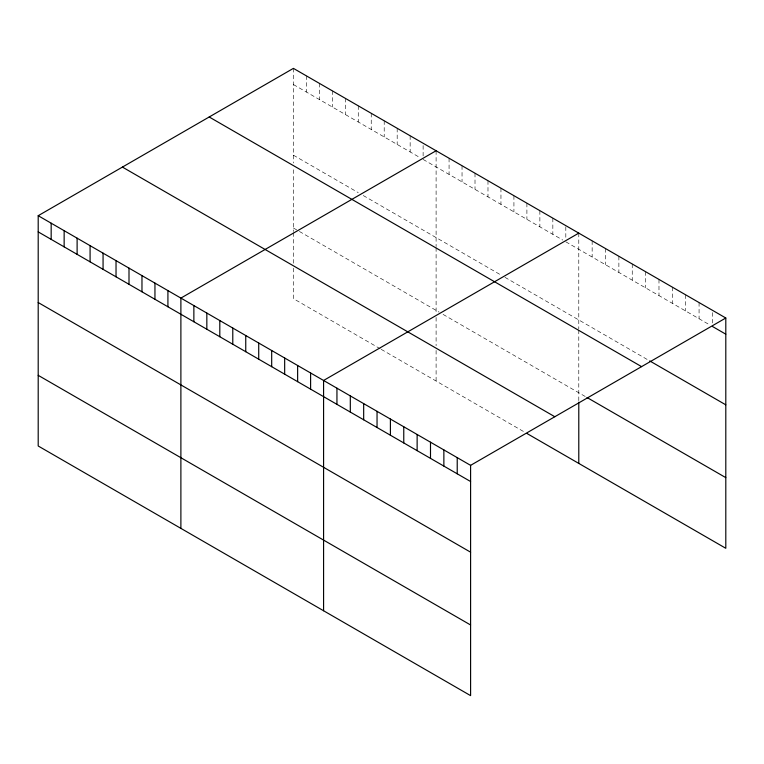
<?xml version="1.0" encoding="UTF-8"?>
<svg xmlns="http://www.w3.org/2000/svg" width="764" height="764" viewBox="0 0 764 764"><rect width="100%" height="100%" fill="white"/><g stroke="black" fill="none" stroke-linecap="round" stroke-linejoin="round"><path stroke-width="0.57" stroke-dasharray="3.82 2.86" d="M293.405 84.537L420.133 157.699M423.122 159.428L562.82 240.087M565.818 241.816L709.355 324.681M293.405 155.197L358.268 192.643M363.253 195.527L500.955 275.021M504.947 277.332L648.693 360.322M293.405 227.997L298.399 230.871M299.392 231.454L439.09 312.104M443.082 314.405L585.978 396.908M380.214 348.766L293.405 298.648L293.405 268.03M381.217 349.349L524.906 432.3M712.44 312.6L712.44 323M699.07 302.573L699.07 318.75M685.709 294.856L685.709 311.034M672.339 287.14L672.339 303.318M658.979 279.423L658.979 295.601M645.609 271.707L645.609 287.885M632.248 263.991L632.248 280.168M618.878 256.274L618.878 272.452M605.518 248.558L605.518 264.736M592.148 240.841L592.148 257.019M578.787 233.125L578.787 328.921M578.787 330.038L578.787 400.995M565.818 226.793L565.818 238.349M552.84 218.151L552.84 234.319M539.871 210.663L539.871 226.832M526.902 203.176L526.902 219.344M513.924 195.679L513.924 211.857M500.955 188.192L500.955 204.37M487.986 180.705L487.986 196.873M475.007 173.218L475.007 189.386M462.039 165.731L462.039 181.899M449.07 158.234L449.07 174.412M436.101 150.747L436.101 246.533M436.101 247.66L436.101 312.734M436.101 317.442L436.101 345.7M436.101 350.418L436.101 381.035M423.122 145.571L423.122 155.961M410.153 135.772L410.153 151.94M397.184 128.285L397.184 144.453M384.206 120.788L384.206 136.966M371.237 113.301L371.237 129.479M358.268 105.814L358.268 121.982M345.29 98.327L345.29 114.495M332.321 90.84L332.321 107.008M319.352 83.343L319.352 99.521M306.383 75.856L306.383 92.024M293.405 68.368L293.405 163.038M293.405 169.751L293.405 231.53M293.405 232.705L293.405 263.322"/><path stroke-width="1.15" d="M38.2 215.706L470.595 465.352L470.595 695.632L38.2 445.995L38.2 215.706L293.405 68.368L725.8 318.005L725.8 548.294L526.902 433.455M436.101 150.747L180.887 298.094L180.887 528.373M578.787 233.125L323.583 380.472L323.583 610.751M470.595 465.352L725.8 318.005M712.44 326.467L725.8 334.183M649.725 360.914L725.8 404.834M209.193 116.987L641.579 366.634M587.01 397.509L725.8 477.634M122.421 167.087L554.807 416.724M38.2 231.884L470.595 481.521M38.2 302.534L470.595 552.181M38.2 375.334L470.595 624.981M578.787 402.179L578.787 463.414M457.225 457.636L457.225 473.804M443.865 449.92L443.865 466.088M430.495 442.203L430.495 458.371M417.134 434.487L417.134 450.655M403.764 426.77L403.764 442.939M390.404 419.054L390.404 435.222M377.044 411.338L377.044 427.506M363.674 403.621L363.674 419.789M350.313 395.905L350.313 412.073M336.943 388.188L336.943 404.357M310.604 372.985L310.604 389.153M297.635 365.498L297.635 381.666M284.666 358.001L284.666 374.179M271.688 350.514L271.688 366.691M258.719 343.026L258.719 359.195M245.75 335.539L245.75 351.707M232.781 328.052L232.781 344.22M219.803 320.555L219.803 336.733M206.834 313.068L206.834 329.236M193.865 305.581L193.865 321.749M167.918 290.597L167.918 306.775M154.949 283.11L154.949 299.287M141.97 275.623L141.97 291.791M129.001 268.135L129.001 284.303M116.032 260.648L116.032 276.816M103.064 253.151L103.064 269.329M90.085 245.664L90.085 261.842M77.116 238.177L77.116 254.345M64.147 230.69L64.147 246.858M51.169 223.203L51.169 239.371"/></g></svg>
